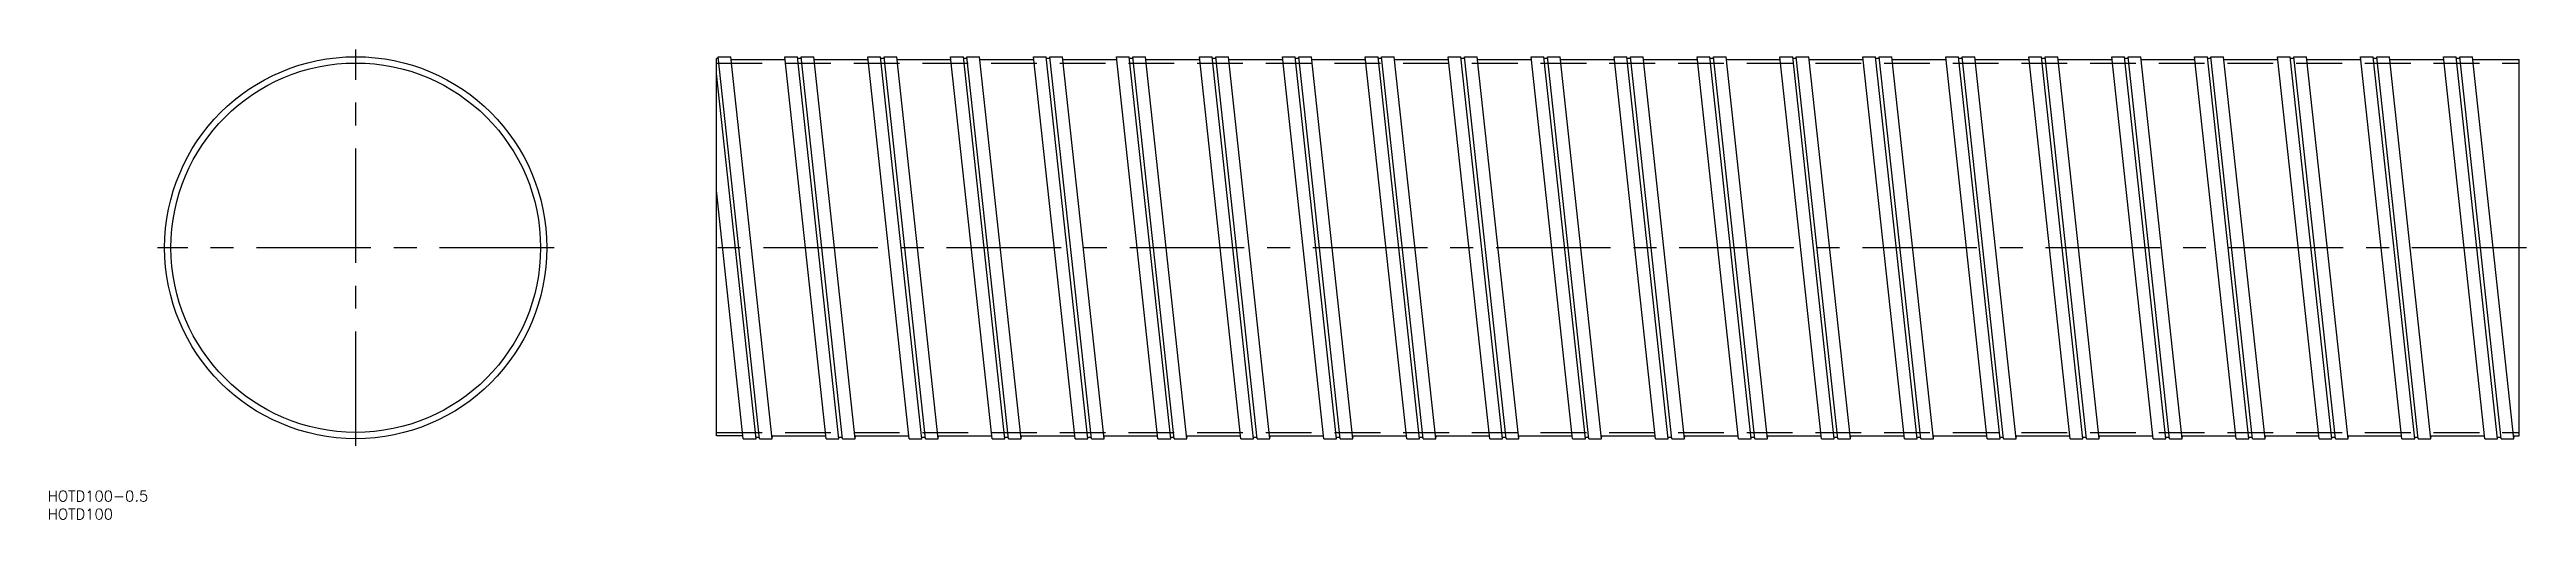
# Model space of a CAD drawing. Extents: x -85 to 602, y -75 to 55.
import ezdxf

# ---------------------------------------------------------------- set-up
doc = ezdxf.new("R2010")
doc.units = 0
doc.linetypes.add('CENTER', pattern=[50.8, 31.75, -6.35, 6.35, -6.35])
doc.linetypes.add('DASHED', pattern=[19.05, 12.7, -6.35])
doc.layers.get('0').update_dxf_attribs({"linetype": 'CONTINUOUS'})
doc.layers.add('CENTER', color=1, linetype='CENTER')
doc.styles.get("Standard").update_dxf_attribs({"font": 'txt.shx', "height": 3, "bigfont": 'bigfont.shx'})

msp = doc.modelspace()

# ---------------------------------------------------------------- linework, layer by layer
at = {"color": 7, "linetype": 'CONTINUOUS'}
for p, q in [((100, -52.25), (100, 52.55)), ((100.55, 52.55), (100, 52.55)), ((111, -53), (100, 48.36)), ((100.45, 52.55), (100.5, 53)), ((112, -53), (100.5, 53)), ((100.5, 53), (104.02, 53)), ((115.52, -53), (104.02, 53)), ((104.1, 52.25), (119.06, 52.25)), ((130.48, -53), (118.98, 53)), ((118.98, 53), (122.5, 53)), ((134, -53), (122.5, 53)), ((123.55, 52.55), (122.55, 52.55)), ((123.45, 52.55), (123.5, 53)), ((135, -53), (123.5, 53)), ((123.5, 53), (127.02, 53)), ((138.52, -53), (127.02, 53)), ((127.1, 52.25), (142.06, 52.25)), ((153.48, -53), (141.98, 53)), ((141.98, 53), (145.5, 53)), ((157, -53), (145.5, 53)), ((146.55, 52.55), (145.55, 52.55)), ((146.45, 52.55), (146.5, 53)), ((158, -53), (146.5, 53)), ((146.5, 53), (150.02, 53)), ((161.52, -53), (150.02, 53)), ((150.1, 52.25), (165.06, 52.25)), ((176.48, -53), (164.98, 53)), ((164.98, 53), (168.5, 53)), ((180, -53), (168.5, 53)), ((169.55, 52.55), (168.55, 52.55)), ((169.45, 52.55), (169.5, 53)), ((181, -53), (169.5, 53)), ((169.5, 53), (173.02, 53)), ((184.52, -53), (173.02, 53)), ((173.1, 52.25), (188.06, 52.25)), ((199.48, -53), (187.98, 53)), ((187.98, 53), (191.5, 53)), ((203, -53), (191.5, 53)), ((192.55, 52.55), (191.55, 52.55)), ((192.45, 52.55), (192.5, 53)), ((204, -53), (192.5, 53)), ((192.5, 53), (196.02, 53)), ((207.52, -53), (196.02, 53)), ((196.1, 52.25), (211.06, 52.25)), ((222.48, -53), (210.98, 53)), ((210.98, 53), (214.5, 53)), ((226, -53), (214.5, 53)), ((215.55, 52.55), (214.55, 52.55)), ((215.45, 52.55), (215.5, 53)), ((227, -53), (215.5, 53)), ((215.5, 53), (219.02, 53)), ((230.52, -53), (219.02, 53)), ((219.1, 52.25), (234.06, 52.25)), ((245.48, -53), (233.98, 53)), ((233.98, 53), (237.5, 53)), ((249, -53), (237.5, 53)), ((238.55, 52.55), (237.55, 52.55)), ((238.45, 52.55), (238.5, 53)), ((250, -53), (238.5, 53)), ((238.5, 53), (242.02, 53)), ((253.52, -53), (242.02, 53)), ((242.1, 52.25), (257.06, 52.25)), ((268.48, -53), (256.98, 53)), ((256.98, 53), (260.5, 53)), ((272, -53), (260.5, 53)), ((261.55, 52.55), (260.55, 52.55)), ((261.45, 52.55), (261.5, 53)), ((273, -53), (261.5, 53)), ((261.5, 53), (265.02, 53)), ((276.52, -53), (265.02, 53)), ((265.1, 52.25), (280.06, 52.25)), ((291.48, -53), (279.98, 53)), ((279.98, 53), (283.5, 53)), ((295, -53), (283.5, 53)), ((284.55, 52.55), (283.55, 52.55)), ((284.45, 52.55), (284.5, 53)), ((296, -53), (284.5, 53)), ((284.5, 53), (288.02, 53)), ((299.52, -53), (288.02, 53)), ((288.1, 52.25), (303.06, 52.25)), ((314.48, -53), (302.98, 53)), ((302.98, 53), (306.5, 53)), ((318, -53), (306.5, 53)), ((307.55, 52.55), (306.55, 52.55)), ((307.45, 52.55), (307.5, 53)), ((319, -53), (307.5, 53)), ((307.5, 53), (311.02, 53)), ((322.52, -53), (311.02, 53)), ((311.1, 52.25), (326.06, 52.25)), ((337.48, -53), (325.98, 53)), ((325.98, 53), (329.5, 53)), ((341, -53), (329.5, 53)), ((330.55, 52.55), (329.55, 52.55)), ((330.45, 52.55), (330.5, 53)), ((342, -53), (330.5, 53)), ((330.5, 53), (334.02, 53)), ((345.52, -53), (334.02, 53)), ((334.1, 52.25), (349.06, 52.25)), ((360.48, -53), (348.98, 53)), ((348.98, 53), (352.5, 53)), ((364, -53), (352.5, 53)), ((353.55, 52.55), (352.55, 52.55)), ((353.45, 52.55), (353.5, 53)), ((365, -53), (353.5, 53)), ((353.5, 53), (357.02, 53)), ((368.52, -53), (357.02, 53)), ((357.1, 52.25), (372.06, 52.25)), ((383.48, -53), (371.98, 53)), ((371.98, 53), (375.5, 53)), ((387, -53), (375.5, 53)), ((376.55, 52.55), (375.55, 52.55)), ((376.45, 52.55), (376.5, 53)), ((388, -53), (376.5, 53)), ((376.5, 53), (380.02, 53)), ((391.52, -53), (380.02, 53)), ((380.1, 52.25), (395.06, 52.25)), ((406.48, -53), (394.98, 53)), ((394.98, 53), (398.5, 53)), ((410, -53), (398.5, 53)), ((399.55, 52.55), (398.55, 52.55)), ((399.45, 52.55), (399.5, 53)), ((411, -53), (399.5, 53)), ((399.5, 53), (403.02, 53)), ((414.52, -53), (403.02, 53)), ((403.1, 52.25), (418.06, 52.25)), ((429.48, -53), (417.98, 53)), ((417.98, 53), (421.5, 53)), ((433, -53), (421.5, 53)), ((422.55, 52.55), (421.55, 52.55)), ((422.45, 52.55), (422.5, 53)), ((434, -53), (422.5, 53)), ((422.5, 53), (426.02, 53)), ((437.52, -53), (426.02, 53)), ((426.1, 52.25), (441.06, 52.25)), ((452.48, -53), (440.98, 53)), ((440.98, 53), (444.5, 53)), ((456, -53), (444.5, 53)), ((445.55, 52.55), (444.55, 52.55)), ((445.45, 52.55), (445.5, 53)), ((457, -53), (445.5, 53)), ((445.5, 53), (449.02, 53)), ((460.52, -53), (449.02, 53)), ((449.1, 52.25), (464.06, 52.25)), ((475.48, -53), (463.98, 53)), ((463.98, 53), (467.5, 53)), ((479, -53), (467.5, 53)), ((468.55, 52.55), (467.55, 52.55)), ((468.45, 52.55), (468.5, 53)), ((480, -53), (468.5, 53)), ((468.5, 53), (472.02, 53)), ((483.52, -53), (472.02, 53)), ((472.1, 52.25), (487.06, 52.25)), ((498.48, -53), (486.98, 53)), ((486.98, 53), (490.5, 53)), ((502, -53), (490.5, 53)), ((491.55, 52.55), (490.55, 52.55)), ((491.45, 52.55), (491.5, 53)), ((503, -53), (491.5, 53)), ((491.5, 53), (495.02, 53)), ((506.52, -53), (495.02, 53)), ((495.1, 52.25), (510.06, 52.25)), ((521.48, -53), (509.98, 53)), ((509.98, 53), (513.5, 53)), ((525, -53), (513.5, 53)), ((514.55, 52.55), (513.55, 52.55)), ((514.45, 52.55), (514.5, 53)), ((526, -53), (514.5, 53)), ((514.5, 53), (518.02, 53)), ((529.52, -53), (518.02, 53)), ((518.1, 52.25), (533.06, 52.25)), ((544.48, -53), (532.98, 53)), ((532.98, 53), (536.5, 53)), ((548, -53), (536.5, 53)), ((537.55, 52.55), (536.55, 52.55)), ((537.45, 52.55), (537.5, 53)), ((549, -53), (537.5, 53)), ((537.5, 53), (541.02, 53)), ((552.52, -53), (541.02, 53)), ((541.1, 52.25), (556.06, 52.25)), ((567.48, -53), (555.98, 53)), ((555.98, 53), (559.5, 53)), ((571, -53), (559.5, 53)), ((560.55, 52.55), (559.55, 52.55)), ((560.45, 52.55), (560.5, 53)), ((572, -53), (560.5, 53)), ((560.5, 53), (564.02, 53)), ((575.52, -53), (564.02, 53)), ((564.1, 52.25), (579.06, 52.25)), ((590.48, -53), (578.98, 53)), ((578.98, 53), (582.5, 53)), ((594, -53), (582.5, 53)), ((583.55, 52.55), (582.55, 52.55)), ((583.45, 52.55), (583.5, 53)), ((595, -53), (583.5, 53)), ((583.5, 53), (587.02, 53)), ((598.52, -53), (587.02, 53)), ((587.1, 52.25), (600, 52.25)), ((600, -52.25), (600, 52.25)), ((107.48, -53), (100, 15.91)), ((107.4, -52.25), (100, -52.25)), ((107.48, -53), (111, -53)), ((110.95, -52.55), (111.95, -52.55)), ((111, -53), (111.05, -52.55)), ((112, -53), (115.52, -53)), ((115.44, -52.25), (130.4, -52.25)), ((115.52, -53), (115.6, -52.25)), ((130.48, -53), (134, -53)), ((133.95, -52.55), (134.95, -52.55)), ((134, -53), (134.05, -52.55)), ((135, -53), (138.52, -53)), ((138.44, -52.25), (153.4, -52.25)), ((138.52, -53), (138.6, -52.25)), ((153.48, -53), (157, -53)), ((156.95, -52.55), (157.95, -52.55)), ((157, -53), (157.05, -52.55)), ((158, -53), (161.52, -53)), ((161.44, -52.25), (176.4, -52.25)), ((161.52, -53), (161.6, -52.25)), ((176.48, -53), (180, -53)), ((179.95, -52.55), (180.95, -52.55)), ((180, -53), (180.05, -52.55)), ((181, -53), (184.52, -53)), ((184.44, -52.25), (199.4, -52.25)), ((184.52, -53), (184.6, -52.25)), ((199.48, -53), (203, -53)), ((202.95, -52.55), (203.95, -52.55)), ((203, -53), (203.05, -52.55)), ((204, -53), (207.52, -53)), ((207.44, -52.25), (222.4, -52.25)), ((207.52, -53), (207.6, -52.25)), ((222.48, -53), (226, -53)), ((225.95, -52.55), (226.95, -52.55)), ((226, -53), (226.05, -52.55)), ((227, -53), (230.52, -53)), ((230.44, -52.25), (245.4, -52.25)), ((230.52, -53), (230.6, -52.25)), ((245.48, -53), (249, -53)), ((248.95, -52.55), (249.95, -52.55)), ((249, -53), (249.05, -52.55)), ((250, -53), (253.52, -53)), ((253.44, -52.25), (268.4, -52.25)), ((253.52, -53), (253.6, -52.25)), ((268.48, -53), (272, -53)), ((271.95, -52.55), (272.95, -52.55)), ((272, -53), (272.05, -52.55)), ((273, -53), (276.52, -53)), ((276.44, -52.25), (291.4, -52.25)), ((276.52, -53), (276.6, -52.25)), ((291.48, -53), (295, -53)), ((294.95, -52.55), (295.95, -52.55)), ((295, -53), (295.05, -52.55)), ((296, -53), (299.52, -53)), ((299.44, -52.25), (314.4, -52.25)), ((299.52, -53), (299.6, -52.25)), ((314.48, -53), (318, -53)), ((317.95, -52.55), (318.95, -52.55)), ((318, -53), (318.05, -52.55)), ((319, -53), (322.52, -53)), ((322.44, -52.25), (337.4, -52.25)), ((322.52, -53), (322.6, -52.25)), ((337.48, -53), (341, -53)), ((340.95, -52.55), (341.95, -52.55)), ((341, -53), (341.05, -52.55)), ((342, -53), (345.52, -53)), ((345.44, -52.25), (360.4, -52.25)), ((345.52, -53), (345.6, -52.25)), ((360.48, -53), (364, -53)), ((363.95, -52.55), (364.95, -52.55)), ((364, -53), (364.05, -52.55)), ((365, -53), (368.52, -53)), ((368.44, -52.25), (383.4, -52.25)), ((368.52, -53), (368.6, -52.25)), ((383.48, -53), (387, -53)), ((386.95, -52.55), (387.95, -52.55)), ((387, -53), (387.05, -52.55)), ((388, -53), (391.52, -53)), ((391.44, -52.25), (406.4, -52.25)), ((391.52, -53), (391.6, -52.25)), ((406.48, -53), (410, -53)), ((409.95, -52.55), (410.95, -52.55)), ((410, -53), (410.05, -52.55)), ((411, -53), (414.52, -53)), ((414.44, -52.25), (429.4, -52.25)), ((414.52, -53), (414.6, -52.25)), ((429.48, -53), (433, -53)), ((432.95, -52.55), (433.95, -52.55)), ((433, -53), (433.05, -52.55)), ((434, -53), (437.52, -53)), ((437.44, -52.25), (452.4, -52.25)), ((437.52, -53), (437.6, -52.25)), ((452.48, -53), (456, -53)), ((455.95, -52.55), (456.95, -52.55)), ((456, -53), (456.05, -52.55)), ((457, -53), (460.52, -53)), ((460.44, -52.25), (475.4, -52.25)), ((460.52, -53), (460.6, -52.25)), ((475.48, -53), (479, -53)), ((478.95, -52.55), (479.95, -52.55)), ((479, -53), (479.05, -52.55)), ((480, -53), (483.52, -53)), ((483.44, -52.25), (498.4, -52.25)), ((483.52, -53), (483.6, -52.25)), ((498.48, -53), (502, -53)), ((501.95, -52.55), (502.95, -52.55)), ((502, -53), (502.05, -52.55)), ((503, -53), (506.52, -53)), ((506.44, -52.25), (521.4, -52.25)), ((506.52, -53), (506.6, -52.25)), ((521.48, -53), (525, -53)), ((524.95, -52.55), (525.95, -52.55)), ((525, -53), (525.05, -52.55)), ((526, -53), (529.52, -53)), ((529.44, -52.25), (544.4, -52.25)), ((529.52, -53), (529.6, -52.25)), ((544.48, -53), (548, -53)), ((547.95, -52.55), (548.95, -52.55)), ((548, -53), (548.05, -52.55)), ((549, -53), (552.52, -53)), ((552.44, -52.25), (567.4, -52.25)), ((552.52, -53), (552.6, -52.25)), ((567.48, -53), (571, -53)), ((570.95, -52.55), (571.95, -52.55)), ((571, -53), (571.05, -52.55)), ((572, -53), (575.52, -53)), ((575.44, -52.25), (590.4, -52.25)), ((575.52, -53), (575.6, -52.25)), ((590.48, -53), (594, -53)), ((593.95, -52.55), (594.95, -52.55)), ((594, -53), (594.05, -52.55)), ((595, -53), (598.52, -53)), ((598.44, -52.25), (600, -52.25)), ((598.52, -53), (598.6, -52.25))]:
    msp.add_line(p, q, dxfattribs=at)
at = {"color": 3, "linetype": 'DASHED'}
for p, q in [((100, 51.25), (600, 51.25)), ((100, -51.25), (600, -51.25))]:
    msp.add_line(p, q, dxfattribs=at)
at = {"color": 7, "linetype": 'CONTINUOUS'}
for radius in [53, 51.25]:
    msp.add_circle((0, 0), radius, dxfattribs=at)
at = {"layer": 'CENTER', "color": 1, "linetype": 'CENTER'}
for p, q in [((0, -55), (0, 55)), ((55, 0), (-55, 0)), ((602, 0), (98, 0))]:
    msp.add_line(p, q, dxfattribs=at)

# ---------------------------------------------------------------- texts
at = {"color": 7, "linetype": 'CONTINUOUS'}
for s, p in [('HOTD100-0.5', (-85.44, -70.43)), ('HOTD100', (-85.44, -75.43))]:
    msp.add_text(s, height=3, dxfattribs=at).set_placement(p)

doc.saveas('drawing.dxf')
